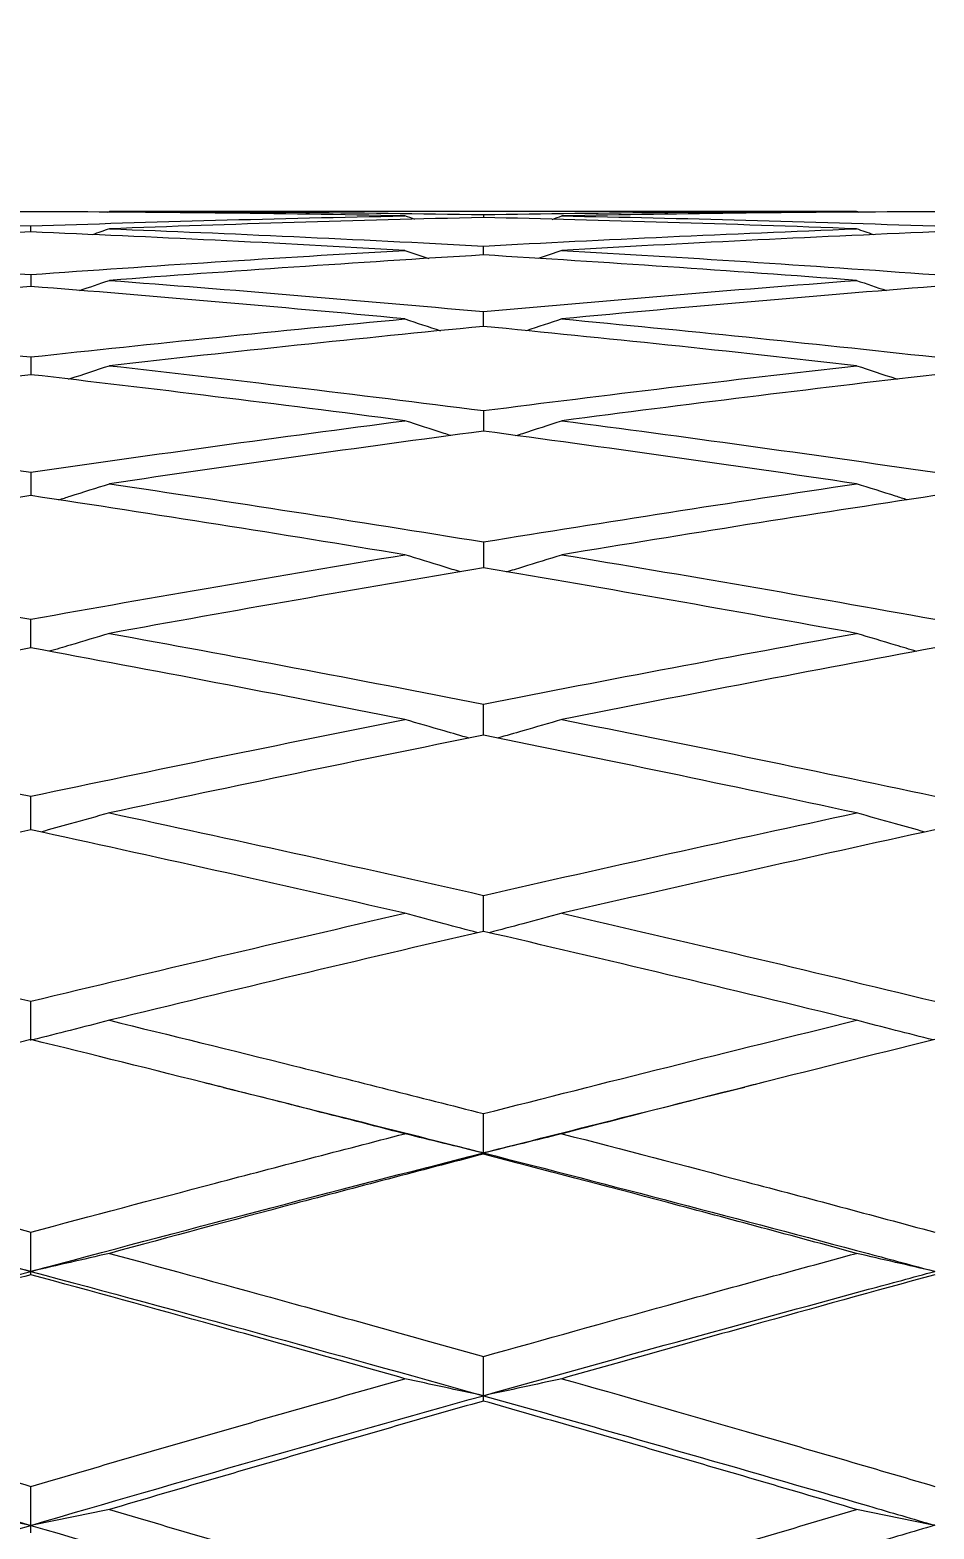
# Model space of a CAD drawing. Extents: x 6453 to 7582, y 0 to 827.
# Drawn here: x 6636.23 to 6641.25, y 227.44 to 235.77 of the extents above; entities that cross this region are included whole.
import ezdxf

# ---------------------------------------------------------------- set-up
doc = ezdxf.new("R2010")
doc.units = 0
doc.header["$LTSCALE"] = 30
doc.header["$MEASUREMENT"] = 0
doc.header["$PDMODE"] = 3
doc.header["$PDSIZE"] = -10
doc.layers.get('0').update_dxf_attribs({"linetype": 'CONTINUOUS'})
doc.layers.get('DEFPOINTS').update_dxf_attribs({"linetype": 'CONTINUOUS'})
doc.layers.add('1', color=7, linetype='CONTINUOUS')
doc.styles.add('Daelim Dimension', font='')
doc.styles.get('Daelim Dimension').set_extended_font_data('나눔고딕')
doc.dimstyles.new('DEFAULT', dxfattribs={"dimscale": 2, "dimtxt": 2, "dimasz": 2, "dimexe": 0, "dimexo": 2, "dimgap": 1, "dimtad": 1, "dimdec": 1, "dimzin": 9, "dimdsep": 46, "dimtxsty": 'Daelim Dimension', "dimcen": 0.5, "dimclrd": 252, "dimclre": 252, "dimclrt": 3, "dimadec": 1, "dimazin": 0, "dimtfac": 1, "dimtdec": 1, "dimtix": 1, "dimtmove": 0, "dimatfit": 3, "dimfxl": 1, "dimtolj": 1, "dimtzin": 1, "dimlwd": 9, "dimlwe": 9, "dimarcsym": 0})

# ---------------------------------------------------------------- blocks, each defined once
blk = doc.blocks.new('*D49')
at = {"color": 5, "lineweight": 9, "ltscale": 0.5, "transparency": 16777216}
for p, q in [((6677.3328, 220.0669), (6628.5483, 268.0055)), ((6604.9219, 241.1087), (6627.1712, 263.7506)), ((6649.4763, 191.7188), (6600.6918, 239.6574))]:
    blk.add_line(p, q, dxfattribs=at)
at = {"color": 5, "ltscale": 0.5, "transparency": 16777216}
for points in [[(6626.6957, 264.2179), (6627.6467, 263.2834), (6629.9748, 266.6037)], [(6604.4464, 241.5759), (6605.3974, 240.6414), (6602.1183, 238.2556)]]:
    blk.add_solid(points, dxfattribs=at)
at = {"layer": 'DEFPOINTS', "color": 0, "ltscale": 0.5, "transparency": 16777216}
for p in [(6629.9748, 266.6037), (6680.1858, 217.2633), (6652.3293, 188.9152)]:
    blk.add_point(p, dxfattribs=at)
at = {"color": 7, "ltscale": 0.5, "transparency": 16777216, "insert": (6610.7629, 257.6217), "char_height": 10, "attachment_point": 5, "rotation": 45.50109, "style": 'Daelim Dimension'}
blk.add_mtext('\\A1;40', dxfattribs=at)

msp = doc.modelspace()

# ---------------------------------------------------------------- linework, layer by layer
at = {"layer": '1', "color": 7, "linetype": 'Continuous', "lineweight": 18}
msp.add_line((6640.8216, 234.7633), (6636.6678, 234.7633), dxfattribs=at)
for points, degree in [([(6636.2308, 234.7626), (6635.883, 234.7614), (6635.1885, 234.7564), (6634.4964, 234.7459), (6634.1509, 234.7393)], 3), ([(6634.1509, 234.7393), (6634.4863, 234.7329), (6635.1684, 234.7173), (6635.8729, 234.6958), (6636.2308, 234.6833)], 3), ([(6638.3106, 234.7393), (6637.954, 234.7461), (6637.2508, 234.7566), (6636.5675, 234.7614), (6636.2308, 234.7626)], 3), ([(6636.2308, 234.6833), (6636.5686, 234.6951), (6637.253, 234.7163), (6637.9551, 234.7325), (6638.3106, 234.7393)], 3), ([(6636.6574, 234.7597), (6636.6609, 234.7609), (6636.6643, 234.7621), (6636.6678, 234.7633)], 3), ([(6636.6678, 234.7633), (6637.0058, 234.7633), (6637.6903, 234.7607), (6638.392, 234.7525), (6638.7471, 234.7469)], 3), ([(6638.7471, 234.7303), (6638.3919, 234.7223), (6637.6902, 234.7037), (6637.0057, 234.6803), (6636.6678, 234.6674)], 3), ([(6638.3663, 234.72), (6638.3477, 234.7264), (6638.3291, 234.7329), (6638.3106, 234.7393)], 3), ([(6638.7471, 234.7469), (6639.0844, 234.7522), (6639.7674, 234.7604), (6640.4674, 234.7633), (6640.8216, 234.7633)], 3), ([(6638.7471, 234.7469), (6638.7471, 234.7414), (6638.7471, 234.7358), (6638.7471, 234.7303)], 3), ([(6640.8216, 234.6674), (6640.4673, 234.681), (6639.7673, 234.7048), (6639.0843, 234.7227), (6638.7471, 234.7303)], 3), ([(6639.1288, 234.7203), (6639.1471, 234.7267), (6639.1653, 234.733), (6639.1835, 234.7393)], 3), ([(6641.2566, 234.7626), (6640.9026, 234.7614), (6640.2031, 234.7562), (6639.5205, 234.7457), (6639.1835, 234.7393)], 3), ([(6639.1835, 234.7393), (6639.519, 234.7329), (6640.2001, 234.7173), (6640.9011, 234.6957), (6641.2566, 234.6833)], 3), ([(6640.8332, 234.7592), (6640.8293, 234.7606), (6640.8255, 234.7619), (6640.8216, 234.7633)], 3), ([(6636.2308, 234.6501), (6635.8741, 234.6353), (6635.1708, 234.6034), (6634.4875, 234.567), (6634.1509, 234.5478)], 3), ([(6636.2308, 234.6501), (6636.2308, 234.6612), (6636.2308, 234.6722), (6636.2308, 234.6833)], 3), ([(6638.3106, 234.5478), (6637.9542, 234.5681), (6637.2512, 234.6053), (6636.5677, 234.6361), (6636.2308, 234.6501)], 3), ([(6636.6678, 234.6674), (6636.6362, 234.6565), (6636.6045, 234.6456), (6636.5727, 234.6347)], 3), ([(6636.6678, 234.6674), (6637.0048, 234.6546), (6637.6883, 234.626), (6638.391, 234.5911), (6638.7471, 234.572)], 3), ([(6638.7471, 234.572), (6639.0844, 234.5901), (6639.7675, 234.6243), (6640.4674, 234.6539), (6640.8216, 234.6674)], 3), ([(6641.2566, 234.6501), (6640.9027, 234.6354), (6640.2034, 234.6035), (6639.5207, 234.5671), (6639.1835, 234.5478)], 3), ([(6640.9171, 234.6344), (6640.8852, 234.6454), (6640.8534, 234.6564), (6640.8216, 234.6674)], 3), ([(6634.1509, 234.5478), (6634.4866, 234.5287), (6635.169, 234.4873), (6635.8732, 234.4391), (6636.2308, 234.4132)], 3), ([(6636.2308, 234.4132), (6636.5676, 234.4376), (6637.2512, 234.4846), (6637.9542, 234.5275), (6638.3106, 234.5478)], 3), ([(6638.3106, 234.5478), (6638.3547, 234.5327), (6638.3989, 234.5176), (6638.4432, 234.5025)], 3), ([(6638.7471, 234.5222), (6638.7471, 234.5388), (6638.7471, 234.5554), (6638.7471, 234.572)], 3), ([(6639.1835, 234.5478), (6639.1396, 234.5328), (6639.0957, 234.5177), (6639.0517, 234.5027)], 3), ([(6639.1835, 234.5478), (6639.5207, 234.5286), (6640.2035, 234.4871), (6640.9028, 234.439), (6641.2566, 234.4132)], 3), ([(6638.7471, 234.5222), (6638.3908, 234.5007), (6637.6879, 234.4555), (6637.0046, 234.4063), (6636.6678, 234.3809)], 3), ([(6640.8216, 234.3809), (6640.4674, 234.4078), (6639.7674, 234.4581), (6639.0844, 234.5019), (6638.7471, 234.5222)], 3), ([(6636.2308, 234.4132), (6636.2308, 234.3912), (6636.2308, 234.3691), (6636.2308, 234.3471)], 3), ([(6636.5019, 234.3248), (6636.5573, 234.3434), (6636.6126, 234.3621), (6636.6678, 234.3809)], 3), ([(6636.6678, 234.3809), (6637.0049, 234.3554), (6637.6886, 234.3011), (6638.3912, 234.2399), (6638.7471, 234.2075)], 3), ([(6638.7471, 234.2075), (6639.0874, 234.2385), (6639.7734, 234.2985), (6640.4704, 234.3542), (6640.8216, 234.3809)], 3), ([(6640.8216, 234.3809), (6640.8768, 234.362), (6640.9321, 234.3433), (6640.9876, 234.3245)], 3), ([(6636.2308, 234.3471), (6635.873, 234.3189), (6635.1686, 234.2604), (6634.4864, 234.1986), (6634.1509, 234.167)], 3), ([(6638.3106, 234.167), (6637.9543, 234.2006), (6637.2515, 234.264), (6636.5678, 234.3205), (6636.2308, 234.3471)], 3), ([(6641.2566, 234.3471), (6640.9217, 234.3205), (6640.2412, 234.2641), (6639.5396, 234.2006), (6639.1835, 234.167)], 3), ([(6634.1509, 234.167), (6634.4869, 234.1353), (6635.1695, 234.0685), (6635.8734, 233.9943), (6636.2308, 233.9552)], 3), ([(6636.2308, 233.9552), (6636.5726, 233.9926), (6637.2611, 234.0653), (6637.9592, 234.1338), (6638.3106, 234.167)], 3), ([(6638.3106, 234.167), (6638.3763, 234.1449), (6638.4422, 234.1229), (6638.5083, 234.101)], 3), ([(6638.7471, 234.1251), (6638.7471, 234.1526), (6638.7471, 234.18), (6638.7471, 234.2075)], 3), ([(6639.1835, 234.167), (6639.1178, 234.1449), (6639.052, 234.1229), (6638.9859, 234.101)], 3), ([(6639.1835, 234.167), (6639.5208, 234.1352), (6640.2036, 234.0682), (6640.9029, 233.9941), (6641.2566, 233.9553)], 3), ([(6638.7471, 234.1251), (6638.403, 234.0916), (6637.7123, 234.0216), (6637.0168, 233.946), (6636.6678, 233.9068)], 3), ([(6640.8216, 233.9068), (6640.4674, 233.9468), (6639.7674, 234.0231), (6639.0844, 234.0922), (6638.7471, 234.1251)], 3), ([(6636.6678, 233.9068), (6637.0051, 233.8688), (6637.6889, 233.7895), (6638.3913, 233.7026), (6638.7471, 233.6573)], 3), ([(6638.7471, 233.6573), (6639.0872, 233.7006), (6639.7729, 233.7857), (6640.4702, 233.8671), (6640.8216, 233.9068)], 3), ([(6636.2308, 233.8569), (6635.8769, 233.816), (6635.1763, 233.7323), (6634.4903, 233.6452), (6634.1509, 233.6009)], 3), ([(6638.3106, 233.6009), (6637.9544, 233.6474), (6637.2517, 233.7364), (6636.5679, 233.818), (6636.2308, 233.8569)], 3), ([(6641.2566, 233.8569), (6640.9073, 233.8163), (6640.2124, 233.733), (6639.5252, 233.6456), (6639.1835, 233.6009)], 3), ([(6634.1509, 233.6009), (6634.4894, 233.5567), (6635.1745, 233.4649), (6635.876, 233.3658), (6636.2308, 233.3144)], 3), ([(6636.2308, 233.3144), (6636.5762, 233.3645), (6637.2683, 233.4623), (6637.9627, 233.5555), (6638.3106, 233.6009)], 3), ([(6638.7471, 233.5433), (6638.3982, 233.4966), (6637.7027, 233.4011), (6637.012, 233.3013), (6636.6678, 233.2503)], 3), ([(6640.8216, 233.2503), (6640.4674, 233.303), (6639.7674, 233.4044), (6639.0844, 233.4982), (6638.7471, 233.5433)], 3), ([(6639.1835, 233.6009), (6639.5208, 233.5569), (6640.2036, 233.4652), (6640.9029, 233.366), (6641.2566, 233.3144)], 3), ([(6636.6678, 233.2503), (6637.0062, 233.2002), (6637.6911, 233.0964), (6638.3924, 232.9851), (6638.7471, 232.9275)], 3), ([(6638.7471, 232.9275), (6639.089, 232.983), (6639.7766, 233.0924), (6640.472, 233.1983), (6640.8216, 233.2503)], 3), ([(6636.2308, 233.185), (6635.8811, 233.1322), (6635.1848, 233.0244), (6634.4945, 232.9127), (6634.1509, 232.8559)], 3), ([(6638.3106, 232.8559), (6637.9651, 232.913), (6637.273, 233.025), (6636.5785, 233.1324), (6636.2308, 233.185)], 3), ([(6641.2566, 233.1849), (6640.9084, 233.1321), (6640.2147, 233.0243), (6639.5263, 232.9127), (6639.1835, 232.8559)], 3), ([(6634.1509, 232.8559), (6634.4903, 232.7998), (6635.1763, 232.684), (6635.8769, 232.561), (6636.2308, 232.4976)], 3), ([(6636.2308, 232.4976), (6636.5769, 232.5596), (6637.2697, 232.6813), (6637.9634, 232.7985), (6638.3106, 232.8559)], 3), ([(6639.1835, 232.8559), (6639.5204, 232.8001), (6640.2028, 232.6848), (6640.9025, 232.5614), (6641.2566, 232.4977)], 3), ([(6638.7471, 232.783), (6638.3993, 232.7244), (6637.7048, 232.6051), (6637.013, 232.4816), (6636.6678, 232.4187)], 3), ([(6640.8216, 232.4187), (6640.4799, 232.4812), (6639.7924, 232.6044), (6639.0969, 232.7241), (6638.7471, 232.783)], 3), ([(6636.6678, 232.4187), (6637.0062, 232.3571), (6637.6911, 232.2302), (6638.3924, 232.0955), (6638.7471, 232.026)], 3), ([(6638.7471, 232.026), (6639.1006, 232.0952), (6639.7999, 232.2298), (6640.4836, 232.3569), (6640.8216, 232.4187)], 3), ([(6636.2308, 232.3386), (6635.8818, 232.2741), (6635.1861, 232.1431), (6634.4952, 232.0083), (6634.1509, 231.94)], 3), ([(6638.3106, 231.94), (6637.9563, 232.0103), (6637.2553, 232.1469), (6636.5697, 232.2759), (6636.2308, 232.3386)], 3), ([(6641.2566, 232.3385), (6640.9175, 232.2755), (6640.2329, 232.1462), (6639.5355, 232.0099), (6639.1835, 231.94)], 3), ([(6634.1509, 231.94), (6634.4906, 231.8726), (6635.177, 231.7343), (6635.8772, 231.5887), (6636.2308, 231.514)], 3), ([(6636.2308, 231.514), (6636.5778, 231.5873), (6637.2714, 231.7316), (6637.9643, 231.8713), (6638.3106, 231.94)], 3), ([(6639.1835, 231.94), (6639.5198, 231.8732), (6640.2016, 231.7356), (6640.9019, 231.5894), (6641.2566, 231.514)], 3), ([(6638.7471, 231.8528), (6638.4023, 231.7834), (6637.7109, 231.642), (6637.016, 231.4956), (6636.6678, 231.4211)], 3), ([(6640.8216, 231.4211), (6640.466, 231.4975), (6639.7647, 231.6457), (6639.083, 231.7852), (6638.7471, 231.8528)], 3), ([(6636.6678, 231.4211), (6637.0058, 231.3488), (6637.6904, 231.2002), (6638.3921, 231.0434), (6638.7471, 230.9629)], 3), ([(6638.7471, 230.9629), (6639.0915, 231.041), (6639.7816, 231.1955), (6640.4745, 231.3465), (6640.8216, 231.4211)], 3), ([(6636.2308, 231.327), (6635.8785, 231.2507), (6635.1795, 231.097), (6634.4919, 230.9415), (6634.1509, 230.8633)], 3), ([(6638.3106, 230.8633), (6637.954, 230.9451), (6637.2508, 231.104), (6636.5674, 231.2541), (6636.2308, 231.327)], 3), ([(6641.2566, 231.327), (6640.9102, 231.2515), (6640.2183, 231.0988), (6639.5281, 230.9424), (6639.1835, 230.8633)], 3), ([(6634.1509, 230.8633), (6634.4864, 230.7864), (6635.1684, 230.6281), (6635.8729, 230.4605), (6636.2308, 230.3742)], 3), ([(6636.2308, 230.3742), (6636.5792, 230.4582), (6637.2742, 230.6237), (6637.9657, 230.7843), (6638.3106, 230.8633)], 3), ([(6639.1835, 230.8633), (6639.5191, 230.7863), (6640.2003, 230.6279), (6640.9012, 230.4604), (6641.2566, 230.3743)], 3), ([(6638.7471, 230.7627), (6638.4023, 230.6827), (6637.711, 230.5204), (6637.0161, 230.3531), (6636.6678, 230.2683)], 3), ([(6640.8216, 230.2683), (6640.4673, 230.355), (6639.7673, 230.524), (6639.0843, 230.6845), (6638.7471, 230.7627)], 3), ([(6636.2308, 230.1568), (6636.2308, 230.1931), (6636.2308, 230.2655), (6636.2308, 230.338), (6636.2308, 230.3742)], 3), ([(6636.6678, 230.2683), (6637.0048, 230.1862), (6637.6883, 230.0178), (6638.391, 229.8406), (6638.7471, 229.7496)], 3), ([(6638.7471, 229.7496), (6639.0845, 229.8358), (6639.7675, 230.0085), (6640.4675, 230.1817), (6640.8216, 230.2683)], 3), ([(6636.2308, 230.1613), (6635.8829, 230.0758), (6635.1884, 229.9029), (6634.4963, 229.7266), (6634.1509, 229.6377)], 3), ([(6638.3106, 229.6377), (6637.9542, 229.7295), (6637.2512, 229.9084), (6636.5677, 230.0785), (6636.2308, 230.1613)], 3), ([(6641.2566, 230.1613), (6640.9027, 230.0738), (6640.2033, 229.8989), (6639.5206, 229.7246), (6639.1835, 229.6377)], 3), ([(6637.303, 229.8947), (6637.1971, 229.921)], 1), ([(6637.3022, 229.8949), (6637.784, 229.7757), (6638.2658, 229.6546), (6638.7471, 229.5316)], 3), ([(6638.7471, 229.5316), (6639.2318, 229.6554), (6639.716, 229.7774), (6640.1996, 229.8974)], 3), ([(6640.3066, 229.924), (6640.1987, 229.8971)], 1), ([(6638.7471, 229.5316), (6638.7471, 229.5679), (6638.7471, 229.6406), (6638.7471, 229.7133), (6638.7471, 229.7496)], 3), ([(6634.1509, 229.6377), (6634.4867, 229.5512), (6635.1691, 229.3736), (6635.8733, 229.1867), (6636.2308, 229.0908)], 3), ([(6636.2308, 229.0908), (6636.5684, 229.1814), (6637.2527, 229.3632), (6637.955, 229.546), (6638.3106, 229.6377)], 3), ([(6638.7471, 229.5316), (6638.6739, 229.5492), (6638.5279, 229.5844), (6638.3829, 229.6199), (6638.3106, 229.6377)], 3), ([(6639.1835, 229.6377), (6639.1112, 229.6199), (6638.9662, 229.5844), (6638.8203, 229.5492), (6638.7471, 229.5316)], 3), ([(6639.1835, 229.6377), (6639.5207, 229.5507), (6640.2035, 229.3727), (6640.9028, 229.1863), (6641.2566, 229.0908)], 3), ([(6633.7144, 229.5316), (6634.5524, 229.3175), (6635.3916, 229.0977), (6636.2308, 228.8727)], 3), ([(6636.2308, 228.8727), (6637.0699, 229.0977), (6637.9091, 229.3174), (6638.7471, 229.5316)], 3), ([(6638.7471, 229.5247), (6638.3917, 229.4322), (6637.6897, 229.2478), (6637.0055, 229.0644), (6636.6678, 228.9731)], 3), ([(6638.7471, 229.5247), (6638.7471, 229.5258), (6638.7471, 229.5282), (6638.7471, 229.5305), (6638.7471, 229.5316)], 3), ([(6640.8216, 228.9731), (6640.4674, 229.0693), (6639.7674, 229.2574), (6639.0844, 229.437), (6638.7471, 229.5247)], 3), ([(6636.2308, 228.8727), (6636.2308, 228.909), (6636.2308, 228.9817), (6636.2308, 229.0544), (6636.2308, 229.0908)], 3), ([(6636.2308, 228.8727), (6636.1575, 228.8893), (6636.0113, 228.9227), (6635.8661, 228.9563), (6635.7937, 228.9731)], 3), ([(6636.6678, 228.9731), (6636.5954, 228.9563), (6636.4502, 228.9227), (6636.3041, 228.8893), (6636.2308, 228.8727)], 3), ([(6636.6678, 228.9731), (6637.005, 228.8819), (6637.6887, 228.6952), (6638.3912, 228.4996), (6638.7471, 228.3996)], 3), ([(6638.7471, 228.3996), (6639.0855, 228.4947), (6639.7696, 228.6855), (6640.4685, 228.8771), (6640.8216, 228.9731)], 3), ([(6641.2566, 228.8727), (6641.1836, 228.8893), (6641.0382, 228.9227), (6640.8937, 228.9563), (6640.8216, 228.9731)], 3), ([(6633.7144, 228.182), (6634.5524, 228.4173), (6635.3916, 228.6476), (6636.2308, 228.8727)], 3), ([(6636.2308, 228.8544), (6635.8738, 228.757), (6635.1703, 228.5633), (6634.4873, 228.3716), (6634.1509, 228.2764)], 3), ([(6636.2308, 228.8727), (6637.0699, 228.6476), (6637.9091, 228.4173), (6638.7471, 228.182)], 3), ([(6636.2308, 228.8544), (6636.2308, 228.8575), (6636.2308, 228.8636), (6636.2308, 228.8697), (6636.2308, 228.8727)], 3), ([(6638.3106, 228.2764), (6637.9544, 228.3772), (6637.2515, 228.5743), (6636.5678, 228.7625), (6636.2308, 228.8544)], 3), ([(6641.2566, 228.8543), (6640.9216, 228.7625), (6640.241, 228.5744), (6639.5395, 228.3773), (6639.1835, 228.2764)], 3), ([(6638.7471, 228.182), (6638.7471, 228.2182), (6638.7471, 228.2908), (6638.7471, 228.3633), (6638.7471, 228.3996)], 3), ([(6634.1509, 228.2764), (6634.487, 228.1812), (6635.1697, 227.9864), (6635.8736, 227.7823), (6636.2308, 227.6778)], 3), ([(6636.2308, 227.6778), (6636.5688, 227.7767), (6637.2536, 227.9754), (6637.9554, 228.1758), (6638.3106, 228.2764)], 3), ([(6638.7471, 228.182), (6638.6739, 228.1976), (6638.5279, 228.229), (6638.3829, 228.2606), (6638.3106, 228.2764)], 3), ([(6639.1835, 228.2764), (6639.1112, 228.2606), (6638.9662, 228.229), (6638.8203, 228.1976), (6638.7471, 228.182)], 3), ([(6639.1835, 228.2764), (6639.5208, 228.1808), (6640.2036, 227.9855), (6640.9029, 227.7819), (6641.2566, 227.6778)], 3), ([(6633.7144, 228.182), (6634.5524, 227.9466), (6635.3916, 227.7063), (6636.2308, 227.4613)], 3), ([(6636.2308, 227.4613), (6637.0699, 227.7063), (6637.9091, 227.9466), (6638.7471, 228.182)], 3), ([(6638.7471, 228.1523), (6638.403, 228.0541), (6637.7123, 227.8555), (6637.0168, 227.6523), (6636.6678, 227.5495)], 3), ([(6638.7471, 228.1523), (6638.7471, 228.1573), (6638.7471, 228.1672), (6638.7471, 228.1771), (6638.7471, 228.182)], 3), ([(6640.8216, 227.5495), (6640.4674, 227.6543), (6639.7674, 227.8595), (6639.0844, 228.0561), (6638.7471, 228.1523)], 3), ([(6636.2308, 227.4613), (6636.2308, 227.4974), (6636.2308, 227.5695), (6636.2308, 227.6417), (6636.2308, 227.6778)], 3), ([(6636.2308, 227.4613), (6636.1575, 227.476), (6636.0113, 227.5053), (6635.8661, 227.5348), (6635.7937, 227.5495)], 3), ([(6636.6678, 227.5495), (6636.5954, 227.5348), (6636.4502, 227.5053), (6636.3041, 227.476), (6636.2308, 227.4613)], 3), ([(6636.6678, 227.5495), (6637.0051, 227.4502), (6637.689, 227.2473), (6638.3913, 227.0356), (6638.7471, 226.9275)], 3), ([(6638.7471, 226.9275), (6639.1036, 227.0358), (6639.8058, 227.2477), (6640.4866, 227.4504), (6640.8216, 227.5495)], 3), ([(6641.2566, 227.4614), (6641.1836, 227.476), (6641.0382, 227.5053), (6640.8937, 227.5348), (6640.8216, 227.5495)], 3), ([(6633.7144, 226.7128), (6634.5524, 226.9667), (6635.3916, 227.2164), (6636.2308, 227.4613)], 3), ([(6636.2308, 227.4613), (6637.0699, 227.2164), (6637.9091, 226.9667), (6638.7471, 226.7128)], 3), ([(6636.2308, 227.4204), (6636.2308, 227.4273), (6636.2308, 227.4409), (6636.2308, 227.4546), (6636.2308, 227.4613)], 3)]:
    msp.add_open_spline(points, degree=degree, dxfattribs=at)
for points, knots in [([(6636.2308, 233.9552), (6636.2308, 233.9234), (6636.2308, 233.8906), (6636.2308, 233.8578), (6636.2308, 233.8569)], [0, 0, 0, 0, 0.971842, 1, 1, 1, 1]), ([(6636.44, 233.832), (6636.4434, 233.8331), (6636.5195, 233.8579), (6636.5954, 233.8829), (6636.6678, 233.9068)], [0, 0, 0, 0, 0.04349, 1, 1, 1, 1]), ([(6640.8216, 233.9068), (6640.8937, 233.8829), (6640.9692, 233.858), (6641.0451, 233.8331), (6641.0484, 233.832)], [0, 0, 0, 0, 0.956223, 1, 1, 1, 1]), ([(6638.7471, 233.6573), (6638.7471, 233.6246), (6638.7471, 233.5866), (6638.7471, 233.5485), (6638.7471, 233.5433)], [0, 0, 0, 0, 0.861093, 1, 1, 1, 1]), ([(6638.5665, 233.5184), (6638.5537, 233.5225), (6638.4681, 233.55), (6638.3829, 233.5775), (6638.3106, 233.6009)], [0, 0, 0, 0, 0.149367, 1, 1, 1, 1]), ([(6638.9277, 233.5184), (6638.9405, 233.5225), (6639.026, 233.55), (6639.1112, 233.5775), (6639.1835, 233.6009)], [0, 0, 0, 0, 0.149252, 1, 1, 1, 1]), ([(6636.2308, 233.3144), (6636.2308, 233.2809), (6636.2308, 233.2377), (6636.2308, 233.1946), (6636.2308, 233.1849)], [0, 0, 0, 0, 0.776811, 1, 1, 1, 1]), ([(6636.3846, 233.1612), (6636.4064, 233.168), (6636.5011, 233.1976), (6636.5954, 233.2274), (6636.6678, 233.2503)], [0, 0, 0, 0, 0.230141, 1, 1, 1, 1]), ([(6641.1036, 233.1611), (6641.0818, 233.168), (6640.9876, 233.1976), (6640.8937, 233.2274), (6640.8216, 233.2503)], [0, 0, 0, 0, 0.230435, 1, 1, 1, 1]), ([(6638.7471, 232.9275), (6638.7471, 232.8933), (6638.7471, 232.8451), (6638.7471, 232.797), (6638.7471, 232.783)], [0, 0, 0, 0, 0.71045, 1, 1, 1, 1]), ([(6638.6196, 232.761), (6638.5891, 232.7703), (6638.4857, 232.8018), (6638.3829, 232.8335), (6638.3106, 232.8559)], [0, 0, 0, 0, 0.294922, 1, 1, 1, 1]), ([(6638.8748, 232.761), (6638.9052, 232.7703), (6639.0085, 232.8018), (6639.1112, 232.8335), (6639.1835, 232.8559)], [0, 0, 0, 0, 0.294455, 1, 1, 1, 1]), ([(6636.2308, 232.3385), (6636.2308, 232.3568), (6636.2308, 232.4098), (6636.2308, 232.4628), (6636.2308, 232.4976)], [0, 0, 0, 0, 0.343739, 1, 1, 1, 1]), ([(6636.6678, 232.4187), (6636.5954, 232.397), (6636.4843, 232.3637), (6636.3726, 232.3306), (6636.3338, 232.3192)], [0, 0, 0, 0, 0.653274, 1, 1, 1, 1]), ([(6641.1544, 232.3191), (6641.1157, 232.3306), (6641.0044, 232.3637), (6640.8937, 232.397), (6640.8216, 232.4187)], [0, 0, 0, 0, 0.347405, 1, 1, 1, 1]), ([(6638.7471, 231.8528), (6638.7471, 231.8752), (6638.7471, 231.933), (6638.7471, 231.9907), (6638.7471, 232.026)], [0, 0, 0, 0, 0.388693, 1, 1, 1, 1]), ([(6638.6686, 231.8366), (6638.6217, 231.85), (6638.502, 231.8844), (6638.3829, 231.9189), (6638.3106, 231.94)], [0, 0, 0, 0, 0.391067, 1, 1, 1, 1]), ([(6639.1835, 231.94), (6639.1112, 231.9189), (6638.9922, 231.8844), (6638.8726, 231.8501), (6638.8258, 231.8367)], [0, 0, 0, 0, 0.609223, 1, 1, 1, 1]), ([(6636.2308, 231.3269), (6636.2308, 231.3536), (6636.2308, 231.4159), (6636.2308, 231.4783), (6636.2308, 231.514)], [0, 0, 0, 0, 0.427189, 1, 1, 1, 1]), ([(6636.6678, 231.4211), (6636.5954, 231.4007), (6636.4684, 231.3653), (6636.3407, 231.33), (6636.2859, 231.3149)], [0, 0, 0, 0, 0.571735, 1, 1, 1, 1]), ([(6641.2019, 231.3148), (6641.1473, 231.3299), (6641.0201, 231.3653), (6640.8937, 231.4008), (6640.8216, 231.4211)], [0, 0, 0, 0, 0.428623, 1, 1, 1, 1]), ([(6638.7471, 230.7627), (6638.7471, 230.7934), (6638.7471, 230.8601), (6638.7471, 230.9269), (6638.7471, 230.9629)], [0, 0, 0, 0, 0.460244, 1, 1, 1, 1]), ([(6638.7153, 230.7552), (6638.6528, 230.7717), (6638.5174, 230.8077), (6638.3829, 230.8438), (6638.3106, 230.8633)], [0, 0, 0, 0, 0.460971, 1, 1, 1, 1]), ([(6639.1835, 230.8633), (6639.1112, 230.8438), (6638.9767, 230.8077), (6638.8415, 230.7717), (6638.779, 230.7552)], [0, 0, 0, 0, 0.539111, 1, 1, 1, 1]), ([(6636.6678, 230.2683), (6636.5954, 230.2496), (6636.4532, 230.2131), (6636.3101, 230.1768), (6636.2398, 230.1591)], [0, 0, 0, 0, 0.510472, 1, 1, 1, 1]), ([(6641.2478, 230.1591), (6641.1778, 230.1768), (6641.0353, 230.2132), (6640.8937, 230.2497), (6640.8216, 230.2683)], [0, 0, 0, 0, 0.489707, 1, 1, 1, 1]), ([(6638.7471, 229.5316), (6639.4621, 229.3489), (6640.2991, 229.13), (6641.134, 228.9058), (6641.2566, 228.8727)], [0, 0, 0, 0, 0.853118, 1, 1, 1, 1]), ([(6638.7471, 228.182), (6639.4621, 228.3827), (6640.2991, 228.6138), (6641.134, 228.8396), (6641.2566, 228.8727)], [0, 0, 0, 0, 0.853118, 1, 1, 1, 1]), ([(6638.7471, 228.182), (6639.4621, 227.9812), (6640.2991, 227.7416), (6641.134, 227.4973), (6641.2566, 227.4614)], [0, 0, 0, 0, 0.853118, 1, 1, 1, 1]), ([(6641.2566, 227.4614), (6641.134, 227.4254), (6640.2991, 227.1797), (6639.4621, 226.9294), (6638.7471, 226.7128)], [0, 0, 0, 0, 0.146882, 1, 1, 1, 1])]:
    msp.add_open_spline(points, degree=3, knots=knots, dxfattribs=at)

# ---------------------------------------------------------------- dimensions: what is measured, and where the dimension line sits
at = {"color": 5, "ltscale": 0.5}
dim = msp.add_aligned_dim(p1=(6652.3293, 188.9152), p2=(6680.1858, 217.2633), distance=70.3962, dimstyle='DEFAULT', override={"dimtxt": 5, "dimexe": 1, "dimdec": 0, "dimclrd": 5, "dimclre": 5, "dimclrt": 7}, dxfattribs=at)
dim.commit()
dim.dimension.update_dxf_attribs({"geometry": '*D49', "text_midpoint": (6610.7629, 257.6217)})

doc.saveas('drawing.dxf')
